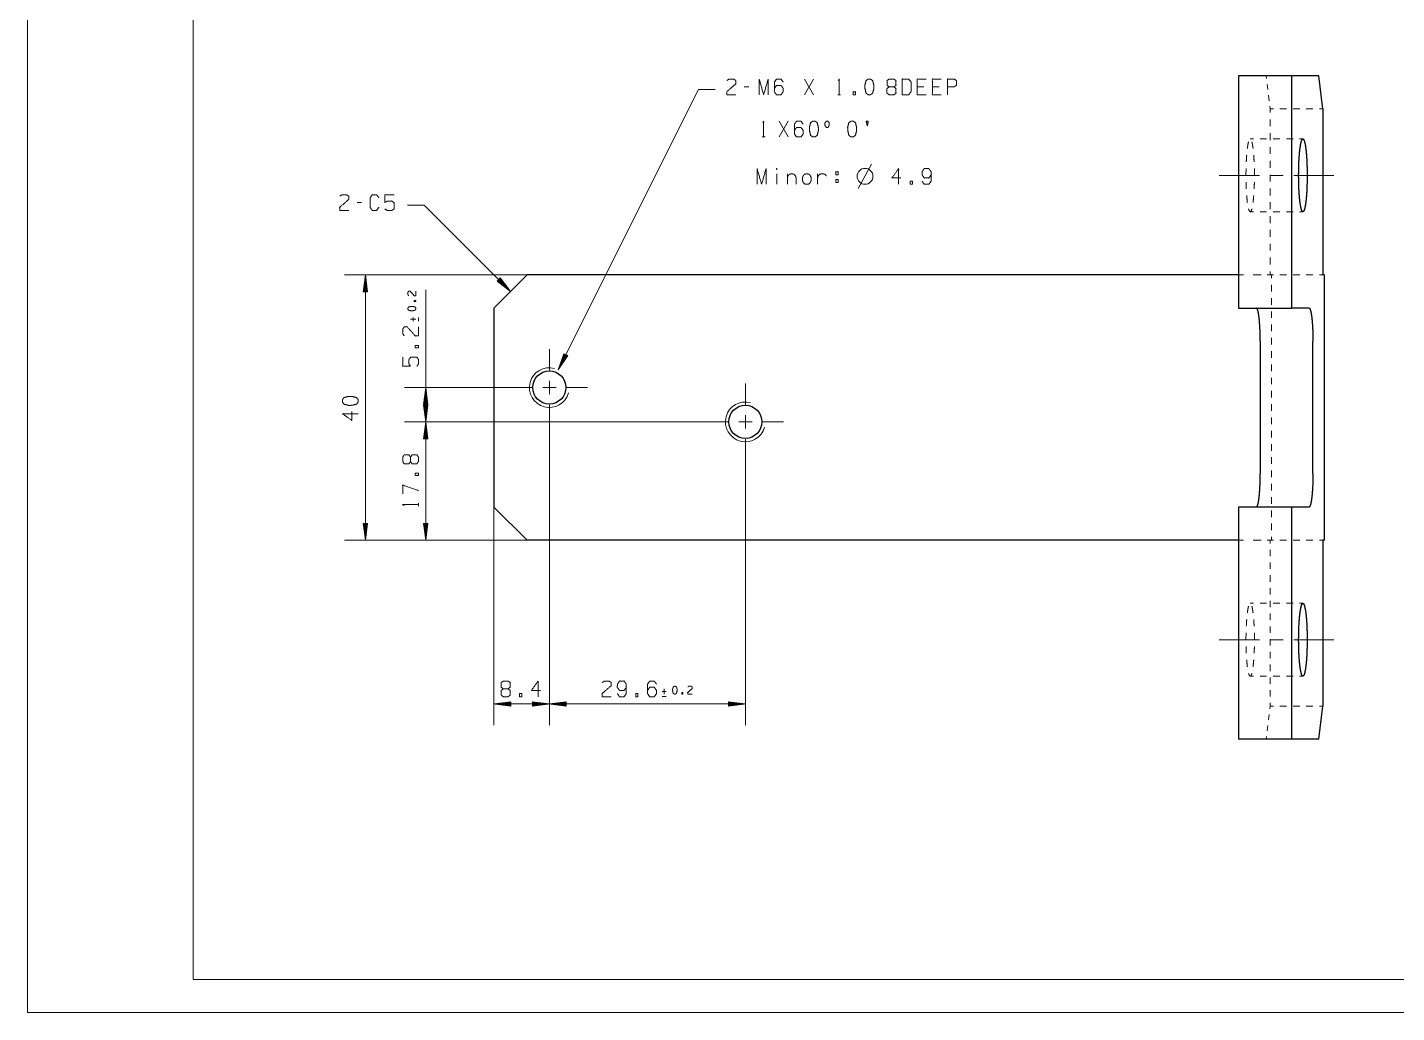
# Model space of a CAD drawing. Header units: millimetres. Extents: x 0 to 420, y 0 to 297.
# Drawn here: x 0 to 206.4, y 0 to 148.5 of the extents above; entities that cross this region are included whole.
import ezdxf

# ---------------------------------------------------------------- set-up
doc = ezdxf.new("R2010")
doc.units = ezdxf.units.MM
doc.layers.add('1', color=7, linetype='Continuous', true_color=0xffffff)

msp = doc.modelspace()

# ---------------------------------------------------------------- linework, layer by layer
at = {"layer": '1', "color": 132, "linetype": 'Continuous', "lineweight": 18}
for p, q in [((0, 297), (0, 0)), ((25, 292), (25, 5)), ((25, 5), (415, 5)), ((0, 0), (420, 0))]:
    msp.add_line(p, q, dxfattribs=at)
at = {"layer": '1', "color": 95, "linetype": 'Continuous', "lineweight": 18}
for p, q in [((118.51, 138.34), (117.16, 140.71)), ((117.16, 138.34), (118.51, 140.71)), ((108.75, 139.54), (108.07, 139.54)), ((122.17, 138.34), (122.6, 138.34)), ((135.17, 139.54), (134.16, 139.54)), ((137.44, 139.54), (136.44, 139.54)), ((114.7, 131.99), (113.36, 134.36)), ((113.36, 131.99), (114.7, 134.36)), ((110.79, 131.99), (111.22, 131.99)), ((112.96, 126.42), (112.96, 124.85)), ((114.57, 126.42), (114.57, 124.85)), ((119.12, 124.85), (119.12, 126.42)), ((125.25, 124.21), (127.25, 127.86)), ((121.89, 125.57), (122.23, 125.57)), ((121.89, 125.57), (121.89, 125.1)), ((50.39, 122.11), (49.72, 122.11)), ((57.75, 104.5), (58.55, 104.5)), ((58.15, 104.78), (58.15, 104.22)), ((58.94, 104.22), (58.94, 104.78)), ((58.96, 76.36), (58.96, 76.79)), ((96.28, 48.42), (95.72, 48.42)), ((95.72, 47.63), (96.28, 47.63)), ((96, 48.82), (96, 48.02))]:
    msp.add_line(p, q, dxfattribs=at)
at = {"layer": '1', "color": 30, "linetype": 'Continuous', "lineweight": 25}
for p, q in [((190.55, 141.2), (182.6, 141.2)), ((182.6, 141.2), (182.6, 106.2)), ((194.71, 141.2), (190.55, 141.2)), ((190.55, 141.2), (190.55, 106.2)), ((195.29, 136.2), (194.71, 141.2)), ((195.29, 136.2), (195.29, 111.2)), ((75.34, 111.2), (70.34, 106.2)), ((182.6, 111.2), (75.34, 111.2)), ((195.5, 111.2), (195.29, 111.2)), ((195.56, 71.2), (195.56, 111.2)), ((70.34, 106.2), (70.34, 76.2)), ((182.6, 106.2), (190.55, 106.2)), ((193.23, 106.2), (190.55, 106.2)), ((185.87, 101.2), (185.87, 81.2)), ((193.81, 81.2), (193.81, 101.2)), ((70.34, 76.2), (75.34, 71.2)), ((190.55, 76.2), (182.6, 76.2)), ((182.6, 76.2), (182.6, 41.2)), ((193.23, 76.2), (190.55, 76.2)), ((190.55, 76.2), (190.55, 41.2)), ((182.6, 71.2), (75.34, 71.2)), ((195.29, 71.2), (195.29, 46.2)), ((195.5, 71.2), (195.29, 71.2)), ((194.71, 41.2), (195.29, 46.2)), ((190.55, 41.2), (182.6, 41.2)), ((194.71, 41.2), (190.55, 41.2))]:
    msp.add_line(p, q, dxfattribs=at)
at = {"layer": '1', "color": 43, "linetype": 'Continuous', "lineweight": 18}
for p, q in [((186.76, 141.2), (186.81, 140.78)), ((186.91, 139.95), (187, 139.12)), ((187.1, 138.28), (187.2, 137.45)), ((187.3, 136.62), (187.34, 136.2)), ((187.34, 135.68), (187.34, 136.2)), ((187.34, 136.2), (187.84, 136.2)), ((187.34, 133.6), (187.34, 134.64)), ((188.83, 136.2), (189.83, 136.2)), ((190.82, 136.2), (191.81, 136.2)), ((192.81, 136.2), (193.8, 136.2)), ((194.79, 136.2), (195.29, 136.2)), ((187.34, 131.51), (187.34, 132.55)), ((184.85, 131.7), (184.35, 131.7)), ((186.83, 131.7), (185.84, 131.7)), ((187.34, 129.43), (187.34, 130.47)), ((188.82, 131.7), (187.83, 131.7)), ((190.81, 131.7), (189.81, 131.7)), ((192.3, 131.7), (191.8, 131.7)), ((187.34, 127.35), (187.34, 128.39)), ((183.72, 127.22), (183.71, 126.2)), ((184.99, 126.2), (184.98, 127.22)), ((187.34, 125.26), (187.34, 126.3)), ((187.34, 123.18), (187.34, 124.22)), ((187.34, 121.1), (187.34, 122.14)), ((184.35, 120.7), (184.85, 120.7)), ((185.84, 120.7), (186.83, 120.7)), ((187.34, 119.01), (187.34, 120.05)), ((187.83, 120.7), (188.82, 120.7)), ((189.81, 120.7), (190.81, 120.7)), ((191.8, 120.7), (192.3, 120.7)), ((187.34, 116.93), (187.34, 117.97)), ((187.34, 114.85), (187.34, 115.89)), ((187.34, 112.76), (187.34, 113.8)), ((187.34, 111.2), (187.34, 111.72)), ((183.34, 111.2), (182.6, 111.2)), ((185.56, 111.2), (184.82, 111.2)), ((185.56, 111.2), (186.01, 111.2)), ((187.84, 111.2), (187.34, 111.2)), ((187.56, 110.7), (187.56, 111.2)), ((187.56, 108.7), (187.56, 109.7)), ((189.83, 111.2), (188.83, 111.2)), ((191.81, 111.2), (190.82, 111.2)), ((193.8, 111.2), (192.81, 111.2)), ((195.29, 111.2), (194.79, 111.2)), ((187.56, 106.7), (187.56, 107.7)), ((187.56, 104.7), (187.56, 105.7)), ((187.56, 102.7), (187.56, 103.7)), ((187.56, 100.7), (187.56, 101.7)), ((187.56, 98.7), (187.56, 99.7)), ((187.56, 96.7), (187.56, 97.7)), ((187.56, 94.7), (187.56, 95.7)), ((187.56, 92.7), (187.56, 93.7)), ((187.56, 90.7), (187.56, 91.7)), ((187.56, 88.7), (187.56, 89.7)), ((187.56, 86.7), (187.56, 87.7)), ((187.56, 84.7), (187.56, 85.7)), ((187.56, 82.7), (187.56, 83.7)), ((187.56, 80.7), (187.56, 81.7)), ((187.56, 78.7), (187.56, 79.7)), ((187.56, 76.7), (187.56, 77.7)), ((187.56, 74.7), (187.56, 75.7)), ((187.56, 72.7), (187.56, 73.7)), ((183.34, 71.2), (182.6, 71.2)), ((185.56, 71.2), (184.82, 71.2)), ((186.01, 71.2), (185.56, 71.2)), ((187.34, 71.2), (187.34, 70.72)), ((187.34, 71.2), (187.84, 71.2)), ((187.56, 71.2), (187.56, 71.7)), ((188.83, 71.2), (189.83, 71.2)), ((190.82, 71.2), (191.81, 71.2)), ((192.81, 71.2), (193.8, 71.2)), ((194.79, 71.2), (195.29, 71.2)), ((187.34, 69.76), (187.34, 68.8)), ((187.34, 67.84), (187.34, 66.87)), ((187.34, 65.91), (187.34, 64.95)), ((187.34, 63.99), (187.34, 63.03)), ((187.34, 62.07), (187.34, 61.1)), ((184.85, 61.7), (184.35, 61.7)), ((186.83, 61.7), (185.84, 61.7)), ((187.34, 60.14), (187.34, 59.18)), ((188.82, 61.7), (187.83, 61.7)), ((190.81, 61.7), (189.81, 61.7)), ((192.3, 61.7), (191.8, 61.7)), ((187.34, 58.22), (187.34, 57.26)), ((183.72, 57.22), (183.71, 56.2)), ((184.99, 56.2), (184.98, 57.22)), ((187.34, 56.3), (187.34, 55.34)), ((187.34, 54.37), (187.34, 53.41)), ((187.34, 52.45), (187.34, 51.49)), ((184.35, 50.7), (184.85, 50.7)), ((185.84, 50.7), (186.83, 50.7)), ((187.34, 50.53), (187.34, 49.57)), ((187.83, 50.7), (188.82, 50.7)), ((189.81, 50.7), (190.81, 50.7)), ((191.8, 50.7), (192.3, 50.7)), ((187.34, 48.6), (187.34, 47.64)), ((187.34, 46.2), (187.3, 45.78)), ((187.34, 46.68), (187.34, 46.2)), ((187.84, 46.2), (187.34, 46.2)), ((189.83, 46.2), (188.83, 46.2)), ((191.81, 46.2), (190.82, 46.2)), ((193.8, 46.2), (192.81, 46.2)), ((195.29, 46.2), (194.79, 46.2)), ((187.2, 44.95), (187.1, 44.12)), ((186.81, 41.62), (186.76, 41.2)), ((187, 43.28), (186.91, 42.45))]:
    msp.add_line(p, q, dxfattribs=at)
at = {"layer": '1', "color": 13, "linetype": 'Continuous', "lineweight": 18}
for p, q in [((80.04, 96.9), (101.16, 139.15)), ((101.16, 139.15), (103.7, 139.15)), ((59.84, 121.72), (57.3, 121.72)), ((59.84, 121.72), (72.85, 108.71)), ((75.34, 111.2), (47.79, 111.2)), ((50.96, 111.2), (50.63, 108.66)), ((50.73, 108.66), (50.73, 109.46)), ((50.78, 108.66), (50.78, 109.85)), ((50.83, 108.66), (50.83, 110.24)), ((50.88, 108.66), (50.88, 110.62)), ((50.93, 108.66), (50.93, 111.01)), ((51.29, 108.66), (50.96, 111.2)), ((50.96, 111.2), (50.96, 71.2)), ((50.99, 108.66), (50.99, 111.01)), ((51.04, 108.66), (51.04, 110.62)), ((51.09, 108.66), (51.09, 110.24)), ((51.14, 108.66), (51.14, 109.85)), ((51.19, 108.66), (51.19, 109.46)), ((71.29, 110.74), (70.82, 110.27)), ((70.82, 110.27), (70.84, 110.25)), ((70.82, 110.27), (70.84, 110.25)), ((70.82, 110.27), (72.85, 108.71)), ((70.86, 110.31), (71.15, 110.01)), ((70.89, 110.34), (71.46, 109.77)), ((70.93, 110.38), (71.77, 109.54)), ((70.97, 110.41), (72.08, 109.3)), ((71, 110.45), (72.39, 109.06)), ((71.04, 110.49), (72.7, 108.83)), ((71.07, 110.52), (72.73, 108.86)), ((71.11, 110.56), (72.5, 109.17)), ((71.15, 110.59), (72.26, 109.48)), ((71.18, 110.63), (72.02, 109.79)), ((71.22, 110.67), (71.79, 110.1)), ((71.25, 110.7), (71.55, 110.41)), ((71.29, 110.74), (71.31, 110.72)), ((71.29, 110.74), (71.31, 110.72)), ((72.85, 108.71), (71.29, 110.74)), ((50.63, 108.66), (50.63, 108.69)), ((50.63, 108.66), (50.63, 108.69)), ((50.63, 108.66), (51.29, 108.66)), ((50.68, 108.66), (50.68, 109.08)), ((51.24, 108.66), (51.24, 109.08)), ((51.29, 108.66), (51.29, 108.69)), ((51.29, 108.66), (51.29, 108.69)), ((60.05, 89.04), (60.05, 108.95)), ((80.87, 99.32), (80.04, 96.9)), ((81.15, 99.18), (80.1, 97.08)), ((81.19, 99.16), (80.14, 97.06)), ((81.1, 99.2), (80.23, 97.45)), ((81.06, 99.23), (80.35, 97.82)), ((81.24, 99.14), (80.36, 97.38)), ((81.01, 99.25), (80.48, 98.19)), ((81.28, 99.11), (80.58, 97.7)), ((80.97, 99.27), (80.61, 98.55)), ((80.92, 99.29), (80.73, 98.92)), ((81.33, 99.09), (80.8, 98.03)), ((80.88, 99.32), (80.86, 99.29)), ((80.88, 99.32), (80.86, 99.29)), ((81.47, 99.02), (80.87, 99.32)), ((80.04, 96.9), (81.47, 99.02)), ((81.38, 99.07), (81.02, 98.35)), ((81.42, 99.05), (81.23, 98.67)), ((81.47, 99.02), (81.45, 98.99)), ((81.47, 99.02), (81.45, 98.99)), ((72.93, 94.21), (56.87, 94.21)), ((60.05, 94.21), (59.72, 91.67)), ((59.92, 91.67), (59.92, 93.25)), ((59.97, 91.67), (59.97, 93.64)), ((60.02, 91.67), (60.02, 94.02)), ((60.38, 91.67), (60.05, 94.21)), ((60.07, 91.67), (60.07, 94.02)), ((60.13, 91.67), (60.13, 93.64)), ((60.18, 91.67), (60.18, 93.25)), ((59.72, 91.67), (59.72, 91.71)), ((59.72, 91.67), (59.72, 91.71)), ((59.72, 91.67), (60.38, 91.67)), ((59.72, 91.58), (59.72, 91.55)), ((59.72, 91.58), (59.72, 91.55)), ((59.72, 91.58), (60.05, 89.04)), ((60.38, 91.58), (59.72, 91.58)), ((59.77, 91.67), (59.77, 92.09)), ((59.77, 91.58), (59.77, 91.16)), ((59.82, 91.67), (59.82, 92.48)), ((59.82, 91.58), (59.82, 90.77)), ((59.87, 91.67), (59.87, 92.86)), ((59.87, 91.58), (59.87, 90.39)), ((59.92, 91.58), (59.92, 90)), ((59.97, 91.58), (59.97, 89.62)), ((60.02, 91.58), (60.02, 89.23)), ((60.05, 89.04), (60.38, 91.58)), ((60.07, 91.58), (60.07, 89.23)), ((60.13, 91.58), (60.13, 89.62)), ((60.18, 91.58), (60.18, 90)), ((60.23, 91.67), (60.23, 92.86)), ((60.23, 91.58), (60.23, 90.39)), ((60.28, 91.67), (60.28, 92.48)), ((60.28, 91.58), (60.28, 90.77)), ((60.33, 91.67), (60.33, 92.09)), ((60.33, 91.58), (60.33, 91.16)), ((60.38, 91.67), (60.38, 91.71)), ((60.38, 91.67), (60.38, 91.71)), ((60.38, 91.58), (60.38, 91.55)), ((60.38, 91.58), (60.38, 91.55)), ((102.48, 89.04), (56.87, 89.04)), ((102.48, 89.04), (56.87, 89.04)), ((60.05, 89.04), (59.72, 86.5)), ((60.02, 86.5), (60.02, 88.85)), ((60.38, 86.5), (60.05, 89.04)), ((60.05, 89.04), (60.05, 71.2)), ((60.07, 86.5), (60.07, 88.85)), ((59.77, 86.5), (59.77, 86.92)), ((59.82, 86.5), (59.82, 87.3)), ((59.87, 86.5), (59.87, 87.69)), ((59.92, 86.5), (59.92, 88.07)), ((59.97, 86.5), (59.97, 88.46)), ((60.13, 86.5), (60.13, 88.46)), ((60.18, 86.5), (60.18, 88.07)), ((60.23, 86.5), (60.23, 87.69)), ((60.28, 86.5), (60.28, 87.3)), ((60.33, 86.5), (60.33, 86.92)), ((78.69, 88.45), (78.69, 43.34)), ((78.69, 88.45), (78.69, 43.34)), ((59.72, 86.5), (59.72, 86.53)), ((59.72, 86.5), (59.72, 86.53)), ((59.72, 86.5), (60.38, 86.5)), ((60.38, 86.5), (60.38, 86.53)), ((60.38, 86.5), (60.38, 86.53)), ((108.24, 83.27), (108.24, 43.34)), ((70.34, 76.2), (70.34, 43.34)), ((50.63, 73.74), (50.63, 73.71)), ((50.63, 73.74), (50.63, 73.71)), ((50.63, 73.74), (50.96, 71.2)), ((51.29, 73.74), (50.63, 73.74)), ((50.68, 73.74), (50.68, 73.32)), ((50.73, 73.74), (50.73, 72.94)), ((50.78, 73.74), (50.78, 72.55)), ((50.83, 73.74), (50.83, 72.17)), ((50.88, 73.74), (50.88, 71.78)), ((50.93, 73.74), (50.93, 71.39)), ((50.96, 71.2), (51.29, 73.74)), ((50.99, 73.74), (50.99, 71.39)), ((51.04, 73.74), (51.04, 71.78)), ((51.09, 73.74), (51.09, 72.17)), ((51.14, 73.74), (51.14, 72.55)), ((51.19, 73.74), (51.19, 72.94)), ((51.24, 73.74), (51.24, 73.32)), ((51.29, 73.74), (51.29, 73.71)), ((51.29, 73.74), (51.29, 73.71)), ((59.72, 73.74), (59.72, 73.71)), ((59.72, 73.74), (59.72, 73.71)), ((59.72, 73.74), (60.05, 71.2)), ((60.38, 73.74), (59.72, 73.74)), ((59.77, 73.74), (59.77, 73.32)), ((59.82, 73.74), (59.82, 72.94)), ((59.87, 73.74), (59.87, 72.55)), ((59.92, 73.74), (59.92, 72.17)), ((59.97, 73.74), (59.97, 71.78)), ((60.02, 73.74), (60.02, 71.39)), ((60.05, 71.2), (60.38, 73.74)), ((60.07, 73.74), (60.07, 71.39)), ((60.13, 73.74), (60.13, 71.78)), ((60.18, 73.74), (60.18, 72.17)), ((60.23, 73.74), (60.23, 72.55)), ((60.28, 73.74), (60.28, 72.94)), ((60.33, 73.74), (60.33, 73.32)), ((60.38, 73.74), (60.38, 73.71)), ((60.38, 73.74), (60.38, 73.71)), ((75.34, 71.2), (47.79, 71.2)), ((75.34, 71.2), (56.87, 71.2)), ((72.88, 46.85), (70.34, 46.52)), ((70.34, 46.52), (72.88, 46.18)), ((78.69, 46.52), (70.34, 46.52)), ((72.88, 46.54), (70.54, 46.54)), ((72.88, 46.49), (70.54, 46.49)), ((72.88, 46.59), (70.92, 46.59)), ((72.88, 46.44), (70.92, 46.44)), ((72.88, 46.64), (71.31, 46.64)), ((72.88, 46.39), (71.31, 46.39)), ((72.88, 46.69), (71.69, 46.69)), ((72.88, 46.34), (71.69, 46.34)), ((72.88, 46.75), (72.08, 46.75)), ((72.88, 46.29), (72.08, 46.29)), ((72.88, 46.8), (72.47, 46.8)), ((72.88, 46.24), (72.47, 46.24)), ((72.88, 46.85), (72.85, 46.85)), ((72.88, 46.85), (72.85, 46.85)), ((72.88, 46.19), (72.85, 46.19)), ((72.88, 46.19), (72.85, 46.19)), ((72.88, 46.18), (72.88, 46.85)), ((76.15, 46.85), (76.19, 46.85)), ((76.15, 46.85), (76.19, 46.85)), ((76.15, 46.85), (76.15, 46.18)), ((78.69, 46.52), (76.15, 46.85)), ((76.15, 46.8), (76.57, 46.8)), ((76.15, 46.75), (76.96, 46.75)), ((76.15, 46.69), (77.34, 46.69)), ((76.15, 46.64), (77.73, 46.64)), ((76.15, 46.59), (78.12, 46.59)), ((76.15, 46.54), (78.5, 46.54)), ((76.15, 46.18), (78.69, 46.52)), ((76.15, 46.49), (78.5, 46.49)), ((76.15, 46.44), (78.12, 46.44)), ((76.15, 46.39), (77.73, 46.39)), ((76.15, 46.34), (77.34, 46.34)), ((76.15, 46.29), (76.96, 46.29)), ((76.15, 46.24), (76.57, 46.24)), ((76.15, 46.19), (76.19, 46.19)), ((76.15, 46.19), (76.19, 46.19)), ((81.23, 46.85), (78.69, 46.52)), ((78.69, 46.52), (81.23, 46.18)), ((78.69, 46.52), (108.24, 46.52)), ((81.23, 46.54), (78.89, 46.54)), ((81.23, 46.49), (78.89, 46.49)), ((81.23, 46.59), (79.27, 46.59)), ((81.23, 46.44), (79.27, 46.44)), ((81.23, 46.64), (79.66, 46.64)), ((81.23, 46.39), (79.66, 46.39)), ((81.23, 46.69), (80.04, 46.69)), ((81.23, 46.34), (80.04, 46.34)), ((81.23, 46.75), (80.43, 46.75)), ((81.23, 46.29), (80.43, 46.29)), ((81.23, 46.8), (80.82, 46.8)), ((81.23, 46.24), (80.82, 46.24)), ((81.23, 46.85), (81.2, 46.85)), ((81.23, 46.85), (81.2, 46.85)), ((81.23, 46.19), (81.2, 46.19)), ((81.23, 46.19), (81.2, 46.19)), ((81.23, 46.18), (81.23, 46.85)), ((105.7, 46.85), (105.74, 46.85)), ((105.7, 46.85), (105.74, 46.85)), ((105.7, 46.85), (105.7, 46.18)), ((108.24, 46.52), (105.7, 46.85)), ((105.7, 46.8), (106.12, 46.8)), ((105.7, 46.75), (106.51, 46.75)), ((105.7, 46.69), (106.89, 46.69)), ((105.7, 46.64), (107.28, 46.64)), ((105.7, 46.59), (107.67, 46.59)), ((105.7, 46.54), (108.05, 46.54)), ((105.7, 46.18), (108.24, 46.52)), ((105.7, 46.49), (108.05, 46.49)), ((105.7, 46.44), (107.67, 46.44)), ((105.7, 46.39), (107.28, 46.39)), ((105.7, 46.34), (106.89, 46.34)), ((105.7, 46.29), (106.51, 46.29)), ((105.7, 46.24), (106.12, 46.24)), ((105.7, 46.19), (105.74, 46.19)), ((105.7, 46.19), (105.74, 46.19))]:
    msp.add_line(p, q, dxfattribs=at)
at = {"layer": '1', "color": 252, "linetype": 'Continuous', "lineweight": 18}
for p, q in [((187.32, 126.2), (189.33, 126.2)), ((78.69, 96.81), (78.69, 99.98)), ((78.69, 93.21), (78.69, 95.22)), ((76.1, 94.21), (72.93, 94.21)), ((77.69, 94.21), (79.7, 94.21)), ((81.28, 94.21), (84.46, 94.21)), ((108.24, 91.63), (108.24, 94.8)), ((78.69, 91.62), (78.69, 88.45)), ((105.65, 89.04), (102.48, 89.04)), ((107.24, 89.04), (109.25, 89.04)), ((108.24, 88.03), (108.24, 90.04)), ((110.83, 89.04), (114.01, 89.04)), ((108.24, 86.45), (108.24, 83.27)), ((187.32, 56.2), (189.33, 56.2))]:
    msp.add_line(p, q, dxfattribs=at)
at = {"layer": '1', "color": 95, "linetype": 'Continuous', "lineweight": 18}
msp.add_circle((126.28, 126.05), 1.2, dxfattribs=at)
at = {"layer": '1', "color": 30, "linetype": 'Continuous', "lineweight": 25}
for centre in [(78.69, 94.21), (108.24, 89.04)]:
    msp.add_circle(centre, 2.5, dxfattribs=at)
at = {"layer": '1', "color": 30, "linetype": 'Continuous', "lineweight": 13}
for centre in [(78.69, 94.21), (108.24, 89.04)]:
    msp.add_arc(centre, 3, 75, 345, dxfattribs=at)
at = {"layer": '1', "color": 95, "linetype": 'Continuous', "lineweight": 18}
for points, knots in [([(105.46, 140.49), (105.78, 140.71), (106.47, 140.71), (106.81, 140.49), (106.81, 140.01), (105.44, 138.81), (105.46, 138.34), (106.81, 138.34)], [0, 0, 0.069693, 0.192977, 0.265274, 0.350227, 0.67474, 0.759752, 1, 1]), ([(110.33, 138.34), (110.33, 140.71), (111, 138.34), (111.68, 140.71), (111.68, 138.34)], [0, 0, 0.245192, 0.5, 0.754808, 1, 1]), ([(112.61, 139.29), (112.93, 139.76), (113.62, 139.76), (113.95, 139.29), (113.95, 138.81), (113.62, 138.34), (112.93, 138.34), (112.61, 138.81), (112.61, 140.24), (112.93, 140.71), (113.62, 140.71), (113.95, 140.24)], [0, 0, 0.076963, 0.169761, 0.248073, 0.312018, 0.390331, 0.483128, 0.560092, 0.751927, 0.82889, 0.921688, 1, 1]), ([(122.25, 140.51), (122.39, 140.71), (122.39, 138.34)], [0, 0, 0.093489, 1, 1]), ([(127.1, 138.34), (127.43, 138.59), (127.61, 139.29), (127.61, 139.76), (127.43, 140.49), (127.1, 140.71), (126.76, 140.71), (126.43, 140.49), (126.25, 139.76), (126.27, 139.29), (126.43, 138.59), (126.76, 138.34), (127.1, 138.34)], [0, 0, 0.067526, 0.183971, 0.260584, 0.380943, 0.446141, 0.500306, 0.565504, 0.685864, 0.762529, 0.87831, 0.945835, 1, 1]), ([(129.93, 139.54), (129.61, 139.76), (129.61, 140.49), (129.93, 140.71), (130.62, 140.71), (130.95, 140.49), (130.95, 139.76), (130.62, 139.54), (129.93, 139.54), (129.59, 139.29), (129.59, 138.59), (129.93, 138.34), (130.62, 138.34), (130.95, 138.56), (130.95, 139.29), (130.62, 139.54)], [0, 0, 0.047573, 0.136085, 0.183659, 0.267815, 0.317165, 0.405677, 0.455028, 0.539184, 0.590297, 0.675756, 0.726869, 0.811025, 0.860376, 0.948887, 1, 1]), ([(131.88, 138.34), (132.87, 138.34), (133.23, 138.81), (133.23, 140.24), (132.87, 140.71), (131.88, 140.71), (131.88, 138.34)], [0, 0, 0.142135, 0.227161, 0.43179, 0.516817, 0.658952, 1, 1]), ([(135.5, 138.34), (134.16, 138.34), (134.16, 140.71), (135.5, 140.71)], [0, 0, 0.26539, 0.73461, 1, 1]), ([(137.78, 138.34), (136.44, 138.34), (136.44, 140.71), (137.78, 140.71)], [0, 0, 0.26539, 0.73461, 1, 1]), ([(138.71, 138.34), (138.71, 140.71), (139.72, 140.71), (140.06, 140.49), (140.06, 139.76), (139.7, 139.54), (138.71, 139.54)], [0, 0, 0.401146, 0.571312, 0.639588, 0.762043, 0.832819, 1, 1]), ([(124.49, 138.34), (124.82, 138.34), (124.82, 138.81), (124.49, 138.81), (124.49, 138.34)], [0, 0, 0.207088, 0.5, 0.707088, 1, 1]), ([(110.86, 134.16), (111, 134.36), (111, 131.99)], [0, 0, 0.093489, 1, 1]), ([(115.63, 132.94), (115.95, 133.41), (116.64, 133.41), (116.97, 132.94), (116.97, 132.46), (116.64, 131.99), (115.95, 131.99), (115.63, 132.46), (115.63, 133.89), (115.95, 134.36), (116.64, 134.36), (116.97, 133.89)], [0, 0, 0.076963, 0.169761, 0.248073, 0.312018, 0.390331, 0.483129, 0.560092, 0.751927, 0.828889, 0.921688, 1, 1]), ([(118.74, 131.99), (119.07, 132.24), (119.25, 132.94), (119.25, 133.41), (119.07, 134.14), (118.74, 134.36), (118.4, 134.36), (118.07, 134.14), (117.89, 133.41), (117.91, 132.94), (118.07, 132.24), (118.4, 131.99), (118.74, 131.99)], [0, 0, 0.067526, 0.183971, 0.260583, 0.380942, 0.44614, 0.500306, 0.565504, 0.685863, 0.762528, 0.878308, 0.945834, 1, 1]), ([(120.45, 133.41), (120.68, 133.41), (120.89, 133.74), (120.89, 134.06), (120.68, 134.39), (120.45, 134.39), (120.22, 134.06), (120.22, 133.74), (120.45, 133.41)], [0, 0, 0.08568, 0.230395, 0.351581, 0.496296, 0.581976, 0.730395, 0.851581, 1, 1]), ([(124.51, 131.99), (124.84, 132.24), (125.02, 132.94), (125.02, 133.41), (124.84, 134.14), (124.51, 134.36), (124.17, 134.36), (123.84, 134.14), (123.66, 133.41), (123.68, 132.94), (123.84, 132.24), (124.17, 131.99), (124.51, 131.99)], [0, 0, 0.067526, 0.183971, 0.260584, 0.380943, 0.446141, 0.500306, 0.565504, 0.685863, 0.762529, 0.87831, 0.945835, 1, 1]), ([(126.63, 133.66), (126.45, 134.36), (126.78, 134.36), (126.63, 133.66)], [0, 0, 0.406597, 0.595726, 1, 1]), ([(110.01, 124.85), (110.01, 127.22), (110.69, 124.85), (111.36, 127.22), (111.36, 124.85)], [0, 0, 0.245192, 0.5, 0.754808, 1, 1]), ([(112.96, 127.07), (113, 127.17), (112.96, 127.25), (112.93, 127.17), (112.96, 127.07)], [0, 0, 0.28062, 0.50001, 0.719389, 1, 1]), ([(114.57, 125.82), (114.67, 126.12), (114.87, 126.35), (115.12, 126.42), (115.35, 126.42), (115.59, 126.35), (115.79, 126.12), (115.89, 125.82), (115.89, 124.85)], [0, 0, 0.107752, 0.208449, 0.296011, 0.37382, 0.461379, 0.562078, 0.66983, 1, 1]), ([(116.95, 125.15), (117.14, 124.92), (117.39, 124.85), (117.62, 124.85), (117.87, 124.92), (118.06, 125.15), (118.17, 125.47), (118.17, 125.82), (118.06, 126.12), (117.87, 126.35), (117.62, 126.42), (117.39, 126.42), (117.14, 126.35), (116.95, 126.12), (116.84, 125.82), (116.84, 125.47), (116.95, 125.15)], [0, 0, 0.063224, 0.118198, 0.167051, 0.222025, 0.285249, 0.357933, 0.432348, 0.500001, 0.563225, 0.618198, 0.667051, 0.722025, 0.785249, 0.852901, 0.927316, 1, 1]), ([(119.12, 125.82), (119.23, 126.12), (119.42, 126.35), (119.67, 126.42), (120, 126.42), (120.25, 126.35), (120.45, 126.12)], [0, 0, 0.180191, 0.348586, 0.495007, 0.685182, 0.831608, 1, 1]), ([(121.89, 126.27), (121.89, 126.75), (122.23, 126.75), (122.23, 126.27), (121.89, 126.27)], [0, 0, 0.292912, 0.5, 0.792912, 1, 1]), ([(131.68, 125.8), (130.34, 125.8), (131.35, 127.22), (131.35, 124.85)], [0, 0, 0.245869, 0.565295, 1, 1]), ([(134.89, 125.32), (135.21, 124.85), (135.9, 124.85), (136.24, 125.32), (136.24, 126.75), (135.9, 127.22), (135.21, 127.22), (134.89, 126.75), (134.88, 126.27), (135.21, 125.8), (135.9, 125.8), (136.24, 126.27)], [0, 0, 0.076856, 0.169525, 0.247728, 0.439296, 0.5175, 0.610168, 0.687025, 0.750925, 0.829128, 0.921797, 1, 1]), ([(122.23, 125.57), (122.23, 125.1), (121.89, 125.1)], [0, 0, 0.585823, 1, 1]), ([(133.11, 124.85), (133.45, 124.85), (133.45, 125.32), (133.11, 125.32), (133.11, 124.85)], [0, 0, 0.207088, 0.5, 0.707088, 1, 1]), ([(47.1, 123.06), (47.42, 123.28), (48.11, 123.28), (48.45, 123.06), (48.45, 122.58), (47.09, 121.38), (47.1, 120.91), (48.45, 120.91)], [0, 0, 0.069692, 0.192977, 0.265273, 0.350228, 0.674741, 0.759753, 1, 1]), ([(52.98, 121.38), (52.65, 120.91), (51.99, 120.91), (51.66, 121.38), (51.66, 122.81), (51.99, 123.28), (52.66, 123.28), (53, 122.81)], [0, 0, 0.114569, 0.243366, 0.357934, 0.638585, 0.753153, 0.885432, 1, 1]), ([(53.91, 121.13), (54.25, 120.91), (54.94, 120.91), (55.28, 121.13), (55.28, 122.08), (54.94, 122.33), (54.25, 122.33), (53.91, 122.11), (53.91, 123.28), (55.28, 123.28)], [0, 0, 0.062228, 0.168343, 0.230571, 0.376816, 0.441265, 0.54738, 0.609608, 0.79049, 1, 1]), ([(57.48, 108.06), (57.36, 108.21), (57.36, 108.56), (57.48, 108.73), (57.71, 108.73), (58.31, 108.05), (58.55, 108.06), (58.55, 108.73)], [0, 0, 0.069691, 0.192979, 0.265274, 0.350227, 0.674741, 0.759752, 1, 1]), ([(58.55, 106.19), (58.43, 106.36), (58.08, 106.45), (57.84, 106.45), (57.48, 106.36), (57.36, 106.19), (57.36, 106.03), (57.48, 105.86), (57.84, 105.77), (58.08, 105.78), (58.43, 105.86), (58.55, 106.03), (58.55, 106.19)], [0, 0, 0.067527, 0.183973, 0.260585, 0.380944, 0.446144, 0.500307, 0.565506, 0.685865, 0.76253, 0.87831, 0.945837, 1, 1]), ([(58.55, 107.16), (58.55, 107.33), (58.31, 107.33), (58.31, 107.16), (58.55, 107.16)], [0, 0, 0.207092, 0.5, 0.707092, 1, 1]), ([(56.81, 102), (56.58, 102.32), (56.58, 103.01), (56.81, 103.35), (57.28, 103.35), (58.48, 101.99), (58.96, 102), (58.96, 103.35)], [0, 0, 0.069693, 0.192977, 0.265274, 0.350227, 0.67474, 0.759752, 1, 1]), ([(58.96, 100.22), (58.96, 100.56), (58.48, 100.56), (58.48, 100.22), (58.96, 100.22)], [0, 0, 0.207088, 0.5, 0.707088, 1, 1]), ([(58.73, 97.43), (58.96, 97.77), (58.96, 98.46), (58.73, 98.79), (57.78, 98.79), (57.53, 98.46), (57.53, 97.77), (57.76, 97.43), (56.58, 97.43), (56.58, 98.79)], [0, 0, 0.062228, 0.168343, 0.230571, 0.376816, 0.441265, 0.547381, 0.609609, 0.79049, 1, 1]), ([(49.87, 92.37), (49.62, 92.7), (48.92, 92.88), (48.44, 92.88), (47.72, 92.7), (47.49, 92.37), (47.49, 92.03), (47.72, 91.7), (48.44, 91.52), (48.92, 91.54), (49.62, 91.7), (49.87, 92.03), (49.87, 92.37)], [0, 0, 0.067526, 0.183972, 0.260584, 0.380944, 0.446142, 0.500306, 0.565504, 0.685863, 0.762528, 0.87831, 0.945835, 1, 1]), ([(48.92, 90.6), (48.92, 89.26), (47.49, 90.27), (49.87, 90.27)], [0, 0, 0.24587, 0.565296, 1, 1]), ([(57.76, 83.05), (57.53, 82.73), (56.81, 82.73), (56.58, 83.05), (56.58, 83.74), (56.81, 84.07), (57.53, 84.07), (57.76, 83.74), (57.76, 83.05), (58.01, 82.71), (58.71, 82.71), (58.96, 83.05), (58.96, 83.74), (58.73, 84.07), (58.01, 84.07), (57.76, 83.74)], [0, 0, 0.047573, 0.136085, 0.183658, 0.267815, 0.317165, 0.405677, 0.455028, 0.539184, 0.590297, 0.675756, 0.726869, 0.811025, 0.860376, 0.948888, 1, 1]), ([(58.96, 80.95), (58.96, 81.29), (58.48, 81.29), (58.48, 80.95), (58.96, 80.95)], [0, 0, 0.207088, 0.5, 0.707088, 1, 1]), ([(58.96, 78.67), (56.58, 79.52), (56.58, 78.18)], [0, 0, 0.652471, 1, 1]), ([(56.78, 76.43), (56.58, 76.57), (58.96, 76.57)], [0, 0, 0.093489, 1, 1]), ([(71.76, 48.81), (71.44, 49.03), (71.44, 49.76), (71.76, 49.98), (72.45, 49.98), (72.78, 49.76), (72.78, 49.03), (72.45, 48.81), (71.76, 48.81), (71.42, 48.56), (71.42, 47.86), (71.76, 47.61), (72.45, 47.61), (72.78, 47.83), (72.78, 48.56), (72.45, 48.81)], [0, 0, 0.047573, 0.136085, 0.183658, 0.267814, 0.317166, 0.405677, 0.455028, 0.539184, 0.590297, 0.675756, 0.726868, 0.811024, 0.860375, 0.948887, 1, 1]), ([(77.34, 48.56), (75.99, 48.56), (77, 49.98), (77, 47.61)], [0, 0, 0.245869, 0.565295, 1, 1]), ([(86.67, 49.76), (86.99, 49.98), (87.68, 49.98), (88.01, 49.76), (88.01, 49.28), (86.65, 48.08), (86.67, 47.61), (88.01, 47.61)], [0, 0, 0.069693, 0.192978, 0.265274, 0.350227, 0.674741, 0.759753, 1, 1]), ([(88.95, 48.08), (89.27, 47.61), (89.95, 47.61), (90.29, 48.08), (90.29, 49.51), (89.95, 49.98), (89.27, 49.98), (88.95, 49.51), (88.93, 49.03), (89.27, 48.56), (89.95, 48.56), (90.29, 49.03)], [0, 0, 0.076856, 0.169524, 0.247728, 0.439296, 0.5175, 0.610168, 0.687025, 0.750925, 0.829128, 0.921796, 1, 1]), ([(93.5, 48.56), (93.82, 49.03), (94.51, 49.03), (94.84, 48.56), (94.84, 48.08), (94.51, 47.61), (93.82, 47.61), (93.5, 48.08), (93.5, 49.51), (93.82, 49.98), (94.51, 49.98), (94.84, 49.51)], [0, 0, 0.076963, 0.169761, 0.248073, 0.312018, 0.39033, 0.483128, 0.560091, 0.751926, 0.82889, 0.921687, 1, 1]), ([(74.21, 47.61), (74.55, 47.61), (74.55, 48.08), (74.21, 48.08), (74.21, 47.61)], [0, 0, 0.207088, 0.5, 0.707088, 1, 1]), ([(91.72, 47.61), (92.05, 47.61), (92.05, 48.08), (91.72, 48.08), (91.72, 47.61)], [0, 0, 0.207088, 0.5, 0.707088, 1, 1]), ([(97.69, 48.02), (97.86, 48.14), (97.95, 48.49), (97.95, 48.73), (97.86, 49.09), (97.69, 49.2), (97.52, 49.2), (97.36, 49.09), (97.27, 48.73), (97.28, 48.49), (97.36, 48.14), (97.52, 48.02), (97.69, 48.02)], [0, 0, 0.067527, 0.183973, 0.260585, 0.380944, 0.446144, 0.500307, 0.565506, 0.685865, 0.76253, 0.87831, 0.945837, 1, 1]), ([(98.66, 48.02), (98.83, 48.02), (98.83, 48.25), (98.66, 48.25), (98.66, 48.02)], [0, 0, 0.207092, 0.5, 0.707092, 1, 1]), ([(99.55, 49.09), (99.71, 49.2), (100.06, 49.2), (100.22, 49.09), (100.22, 48.85), (99.54, 48.25), (99.55, 48.02), (100.22, 48.02)], [0, 0, 0.069694, 0.192979, 0.265274, 0.350227, 0.67474, 0.759752, 1, 1])]:
    msp.add_open_spline(points, degree=1, knots=knots, dxfattribs=at)
at = {"layer": '1', "color": 43, "linetype": 'Continuous', "lineweight": 18}
for points, knots in [([(184.1, 131.27), (183.99, 130.77), (183.92, 130.27)], [0, 0, 0.500088, 1, 1]), ([(184.78, 130.27), (184.71, 130.77), (184.6, 131.27)], [0, 0, 0.499912, 1, 1]), ([(183.82, 129.26), (183.76, 128.31), (183.76, 128.24)], [0, 0, 0.934197, 1, 1]), ([(184.95, 128.24), (184.94, 128.31), (184.88, 129.26)], [0, 0, 0.065803, 1, 1]), ([(183.72, 125.18), (183.72, 125.13), (183.76, 124.16)], [0, 0, 0.052846, 1, 1]), ([(184.95, 124.16), (184.98, 125.13), (184.98, 125.18)], [0, 0, 0.947154, 1, 1]), ([(183.82, 123.15), (183.82, 123.14), (183.9, 122.31), (183.92, 122.13)], [0, 0, 0.000579, 0.822057, 1, 1]), ([(184.78, 122.13), (184.8, 122.31), (184.88, 123.14), (184.88, 123.15)], [0, 0, 0.177943, 0.999421, 1, 1]), ([(184.1, 121.13), (184.1, 121.12), (184.23, 120.81), (184.35, 120.7)], [0, 0, 0.02061, 0.678606, 1, 1]), ([(184.35, 120.7), (184.48, 120.81), (184.6, 121.12), (184.6, 121.13)], [0, 0, 0.321399, 0.97939, 1, 1]), ([(184.1, 61.27), (183.99, 60.77), (183.92, 60.27)], [0, 0, 0.50009, 1, 1]), ([(184.78, 60.27), (184.71, 60.77), (184.6, 61.27)], [0, 0, 0.49991, 1, 1]), ([(183.82, 59.26), (183.76, 58.31), (183.76, 58.24)], [0, 0, 0.934192, 1, 1]), ([(184.95, 58.24), (184.94, 58.31), (184.88, 59.26)], [0, 0, 0.065808, 1, 1]), ([(183.72, 55.18), (183.72, 55.13), (183.76, 54.16)], [0, 0, 0.052851, 1, 1]), ([(184.95, 54.16), (184.98, 55.13), (184.98, 55.18)], [0, 0, 0.947149, 1, 1]), ([(183.82, 53.15), (183.82, 53.14), (183.9, 52.31), (183.92, 52.13)], [0, 0, 0.000579, 0.822057, 1, 1]), ([(184.78, 52.13), (184.8, 52.31), (184.88, 53.14), (184.88, 53.15)], [0, 0, 0.177943, 0.999421, 1, 1]), ([(184.1, 51.13), (184.1, 51.12), (184.23, 50.81), (184.35, 50.7)], [0, 0, 0.02063, 0.678613, 1, 1]), ([(184.35, 50.7), (184.48, 50.81), (184.6, 51.12), (184.6, 51.13)], [0, 0, 0.321391, 0.97937, 1, 1])]:
    msp.add_open_spline(points, degree=1, knots=knots, dxfattribs=at)
at = {"layer": '1', "color": 30, "linetype": 'Continuous', "lineweight": 25}
for points, knots in [([(192.3, 131.7), (192.17, 131.59), (192.05, 131.28), (191.94, 130.77), (191.84, 130.09), (191.76, 129.26), (191.7, 128.31), (191.67, 127.27), (191.65, 126.2), (191.67, 125.13), (191.7, 124.1), (191.76, 123.14), (191.84, 122.31), (191.94, 121.63), (192.05, 121.12), (192.17, 120.81), (192.3, 120.7), (192.42, 120.81), (192.54, 121.12), (192.65, 121.63), (192.75, 122.31), (192.83, 123.14), (192.89, 124.1), (192.92, 125.13), (192.94, 126.2), (192.92, 127.27), (192.89, 128.31), (192.83, 129.26), (192.75, 130.09), (192.65, 130.77), (192.54, 131.28), (192.42, 131.59), (192.3, 131.7)], [0, 0, 0.007304, 0.022259, 0.045459, 0.07627, 0.11361, 0.1561, 0.202143, 0.25, 0.297857, 0.3439, 0.38639, 0.42373, 0.454541, 0.477741, 0.492696, 0.5, 0.507305, 0.522259, 0.545459, 0.57627, 0.61361, 0.6561, 0.702143, 0.75, 0.797857, 0.843901, 0.88639, 0.92373, 0.954542, 0.977742, 0.992696, 1, 1]), ([(185.87, 101.2), (185.85, 102.31), (185.81, 103.37), (185.74, 104.32), (185.65, 105.11), (185.54, 105.71), (185.41, 106.08), (185.28, 106.2)], [0, 0, 0.218429, 0.42606, 0.612663, 0.769133, 0.888067, 0.964582, 1, 1]), ([(193.23, 106.2), (193.36, 106.08), (193.48, 105.71), (193.59, 105.11), (193.68, 104.32), (193.75, 103.37), (193.8, 102.31), (193.81, 101.2)], [0, 0, 0.035415, 0.111931, 0.230866, 0.387335, 0.573939, 0.78157, 1, 1]), ([(185.28, 76.2), (185.41, 76.33), (185.54, 76.7), (185.65, 77.29), (185.74, 78.08), (185.81, 79.03), (185.85, 80.09), (185.87, 81.2)], [0, 0, 0.035417, 0.111934, 0.230867, 0.387337, 0.573939, 0.781571, 1, 1]), ([(193.81, 81.2), (193.8, 80.09), (193.75, 79.03), (193.68, 78.08), (193.59, 77.29), (193.48, 76.7), (193.36, 76.33), (193.23, 76.2)], [0, 0, 0.21843, 0.426062, 0.612664, 0.769134, 0.888068, 0.964586, 1, 1]), ([(192.3, 61.7), (192.17, 61.59), (192.05, 61.28), (191.94, 60.77), (191.84, 60.09), (191.76, 59.26), (191.7, 58.31), (191.67, 57.27), (191.65, 56.2), (191.67, 55.13), (191.7, 54.1), (191.76, 53.14), (191.84, 52.31), (191.94, 51.63), (192.05, 51.12), (192.17, 50.81), (192.3, 50.7), (192.42, 50.81), (192.54, 51.12), (192.65, 51.63), (192.75, 52.31), (192.83, 53.14), (192.89, 54.1), (192.92, 55.13), (192.94, 56.2), (192.92, 57.27), (192.89, 58.31), (192.83, 59.26), (192.75, 60.09), (192.65, 60.77), (192.54, 61.28), (192.42, 61.59), (192.3, 61.7)], [0, 0, 0.007304, 0.022258, 0.045459, 0.07627, 0.11361, 0.1561, 0.202143, 0.25, 0.297857, 0.3439, 0.38639, 0.42373, 0.454541, 0.477742, 0.492696, 0.5, 0.507304, 0.522258, 0.545459, 0.57627, 0.61361, 0.6561, 0.702143, 0.75, 0.797857, 0.8439, 0.88639, 0.92373, 0.954542, 0.977742, 0.992696, 1, 1])]:
    msp.add_open_spline(points, degree=1, knots=knots, dxfattribs=at)
at = {"layer": '1', "color": 252, "linetype": 'Continuous', "lineweight": 18}
for points, knots in [([(179.69, 126.2), (181.27, 126.2), (185.73, 126.2)], [0, 0, 0.262541, 1, 1]), ([(190.91, 126.2), (195.37, 126.2), (196.96, 126.2)], [0, 0, 0.737459, 1, 1]), ([(179.69, 56.2), (181.27, 56.2), (185.73, 56.2)], [0, 0, 0.262541, 1, 1]), ([(190.91, 56.2), (195.37, 56.2), (196.96, 56.2)], [0, 0, 0.737459, 1, 1])]:
    msp.add_open_spline(points, degree=1, knots=knots, dxfattribs=at)
at = {"layer": '1', "color": 43, "linetype": 'Continuous', "lineweight": 18}
for points in [[(186.9, 111.2), (187.34, 111.2)], [(187.34, 71.2), (186.9, 71.2)]]:
    msp.add_open_spline(points, degree=1, dxfattribs=at)
at = {"layer": '1', "color": 30, "linetype": 'Continuous', "lineweight": 25}
for points in [[(195.5, 111.2), (195.56, 111.2)], [(195.56, 71.2), (195.5, 71.2)]]:
    msp.add_open_spline(points, degree=1, dxfattribs=at)

doc.saveas('drawing.dxf')
